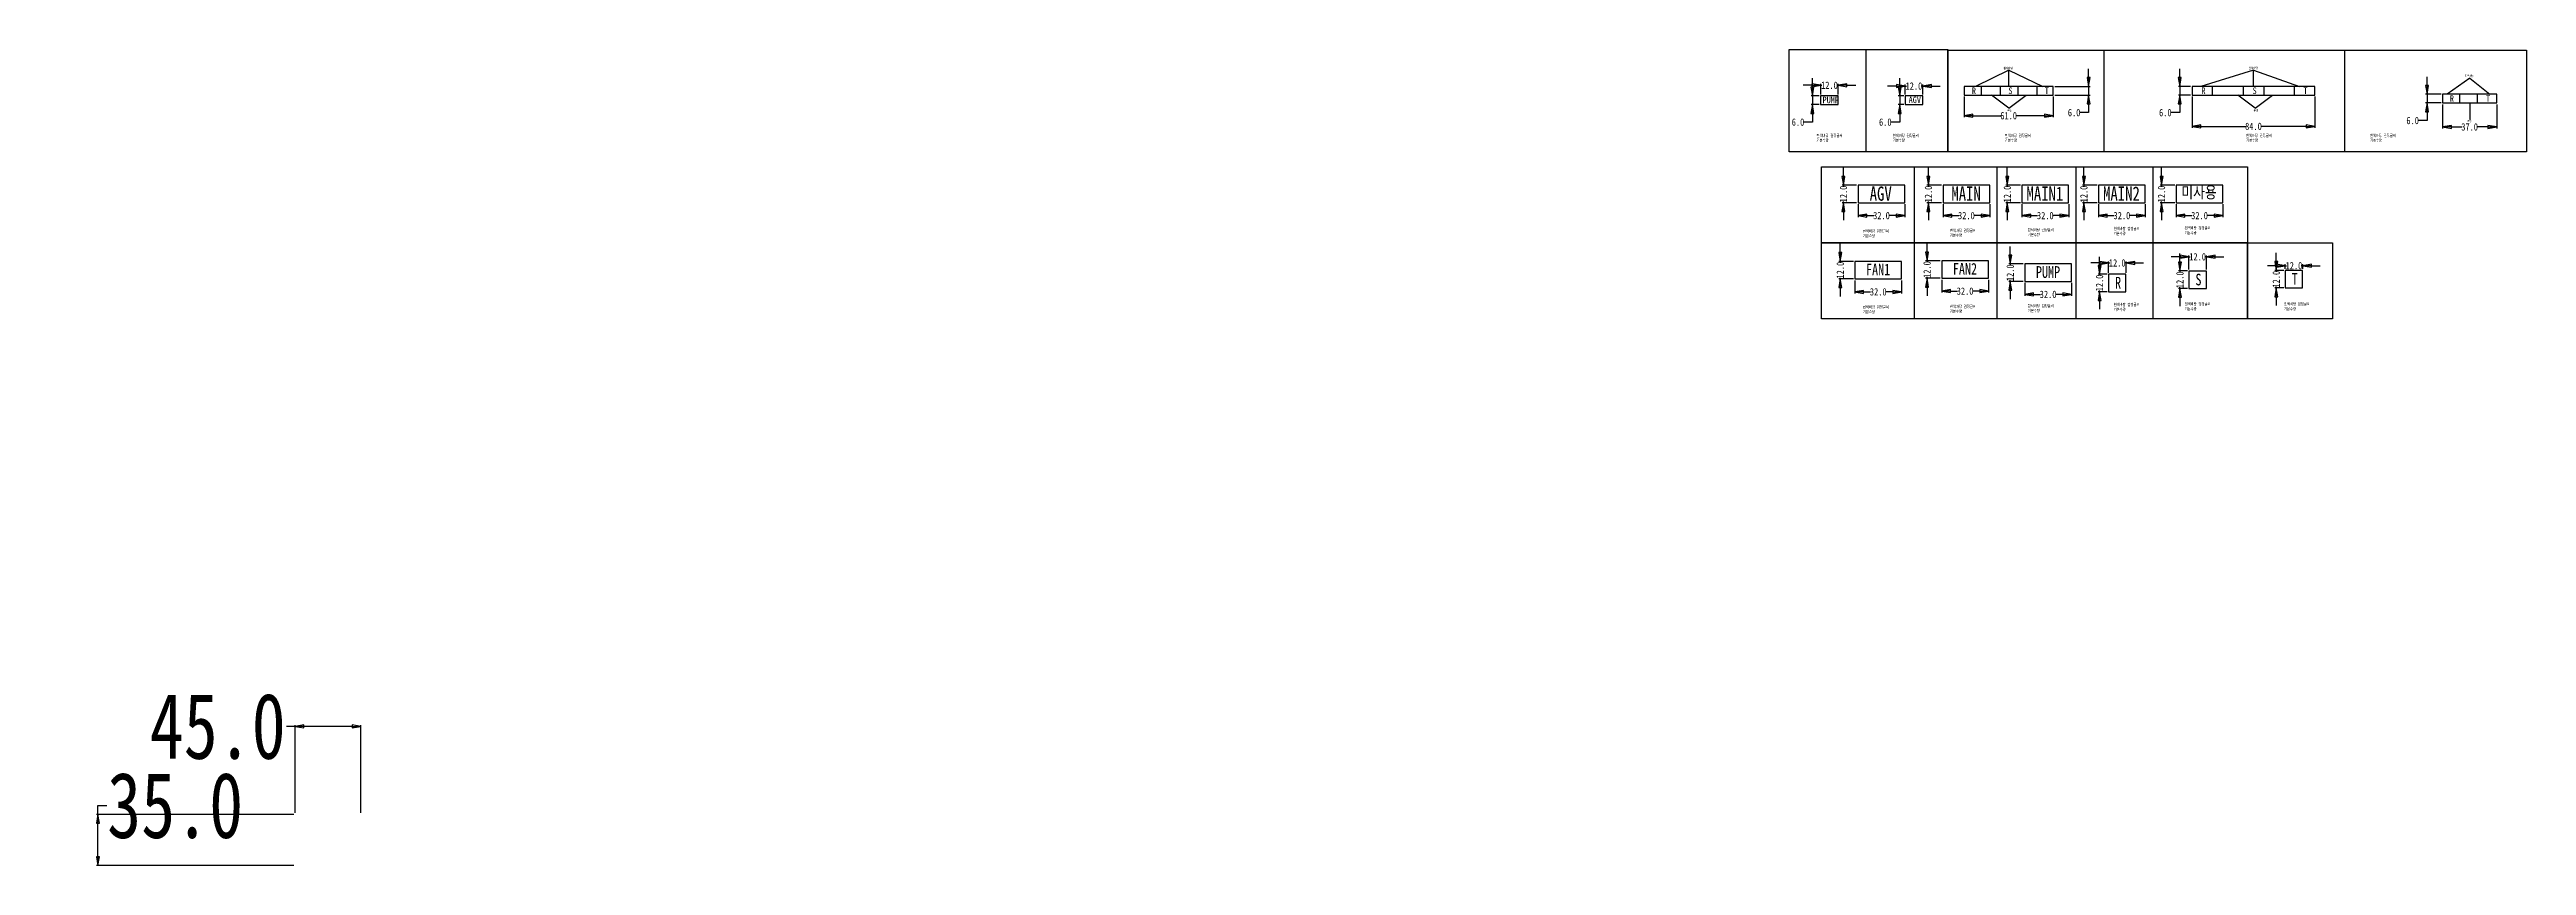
# Model space of a CAD drawing. Header units: inches. Extents: x 3288 to 5919, y -4414 to -3855.
# Drawn here: x 4225 to 5919, y -4414 to -3855 of the extents above; entities that cross this region are included whole.
import ezdxf

# ---------------------------------------------------------------- set-up
doc = ezdxf.new("R2010")
doc.units = ezdxf.units.IN
doc.header["$LTSCALE"] = 0.909449
doc.header["$MEASUREMENT"] = 0
doc.header["$PDMODE"] = 3
doc.header["$PDSIZE"] = 0.3125
doc.layers.get('0').update_dxf_attribs({"linetype": 'CONTINUOUS'})
doc.layers.get('Defpoints').update_dxf_attribs({"linetype": 'CONTINUOUS'})
doc.styles.get("Standard").update_dxf_attribs({"font": 'txt', "width": 0.8})
doc.styles.add('스타일1', font='', dxfattribs={"width": 0.8})
doc.styles.get('스타일1').set_extended_font_data('BatangChe')
doc.dimstyles.get("Standard").update_dxf_attribs({"dimtxt": 0.15625, "dimasz": 0.1875, "dimexe": 0.125, "dimexo": 0.0625, "dimgap": 0.09, "dimtad": 0, "dimtih": 1, "dimtoh": 1, "dimzin": 4, "dimdsep": 46, "dimtxsty": 'Standard', "dimblk": 'CLOSED', "dimblk1": 'CLOSED', "dimblk2": 'CLOSED', "dimcen": 0.09, "dimazin": 1, "dimtp": 0.01, "dimtm": 0.01, "dimtfac": 1, "dimtofl": 0, "dimtmove": 0, "dimatfit": 3, "dimldrblk": 'CLOSED', "dimfxl": 1, "dimtolj": 1, "dimtzin": 4, "dimarcsym": 0})

# ---------------------------------------------------------------- blocks, each defined once
blk = doc.blocks.new('_CLOSED')
at = {"color": 0, "linetype": 'ByBlock'}
for p, q in [((0, 0), (-1, 0.17)), ((-1, 0.17), (-1, -0.17)), ((-1, -0.17), (0, 0)), ((-1, 0), (0, 0))]:
    blk.add_line(p, q, dxfattribs=at)
blk = doc.blocks.new('*D129')
at = {"color": 1, "lineweight": -2}
for p, q in [((5430.4, -3880), (5424.4, -3880)), ((5436.4, -3886.2), (5436.4, -3879)), ((5436.4, -3880), (5437.3, -3880)), ((5448.4, -3880), (5447.5, -3880)), ((5448.4, -3886.2), (5448.4, -3879)), ((5454.4, -3880), (5460.4, -3880))]:
    blk.add_line(p, q, dxfattribs=at)
at = {"layer": 'Defpoints', "color": 0}
for p in [(5448.4, -3880), (5436.4, -3887.2), (5448.4, -3887.2)]:
    blk.add_point(p, dxfattribs=at)
at = {"color": 1, "lineweight": -2, "xscale": 6, "yscale": 6, "zscale": 6}
blk.add_blockref('_CLOSED', (5436.4, -3880), dxfattribs=at)
at = {"color": 1, "lineweight": -2, "xscale": 6, "yscale": 6, "zscale": 6, "rotation": 180}
blk.add_blockref('_CLOSED', (5448.4, -3880), dxfattribs=at)
at = {"color": 3, "insert": (5442.4, -3880), "char_height": 5, "attachment_point": 5, "style": '스타일1'}
blk.add_mtext('\\A1;12.0', dxfattribs=at)
blk = doc.blocks.new('*D130')
at = {"color": 1, "lineweight": -2}
for p, q in [((5430.8, -3881.2), (5430.8, -3875.2)), ((5435.4, -3887.2), (5429.8, -3887.2)), ((5435.4, -3893.2), (5429.8, -3893.2)), ((5430.8, -3887.2), (5430.8, -3893.2)), ((5430.8, -3905.2), (5424.8, -3905.2)), ((5430.8, -3899.2), (5430.8, -3905.2))]:
    blk.add_line(p, q, dxfattribs=at)
at = {"layer": 'Defpoints', "color": 0}
for p in [(5430.8, -3893.2), (5436.4, -3887.2), (5436.4, -3893.2)]:
    blk.add_point(p, dxfattribs=at)
at = {"color": 1, "lineweight": -2, "xscale": 6, "yscale": 6, "zscale": 6}
for p, rotation in [((5430.8, -3887.2), 270), ((5430.8, -3893.2), 90)]:
    blk.add_blockref('_CLOSED', p, dxfattribs=dict(at, rotation=rotation))
at = {"color": 3, "insert": (5420.9, -3905.2), "char_height": 5, "attachment_point": 5, "style": '스타일1'}
blk.add_mtext('\\A1;6.0', dxfattribs=at)
blk = doc.blocks.new('*D132')
at = {"color": 1, "lineweight": -2}
for p, q in [((5619.7, -3874.7), (5619.7, -3868.7)), ((5596.5, -3880.7), (5620.7, -3880.7)), ((5596.5, -3886.7), (5620.7, -3886.7)), ((5619.7, -3880.7), (5619.7, -3886.7)), ((5619.7, -3892.7), (5619.7, -3898.7)), ((5619.7, -3898.7), (5613.7, -3898.7))]:
    blk.add_line(p, q, dxfattribs=at)
at = {"layer": 'Defpoints', "color": 0}
for p in [(5595.5, -3880.7), (5595.5, -3886.7), (5619.7, -3886.7)]:
    blk.add_point(p, dxfattribs=at)
at = {"color": 1, "lineweight": -2, "xscale": 6, "yscale": 6, "zscale": 6}
for p, rotation in [((5619.7, -3880.7), 270), ((5619.7, -3886.7), 90)]:
    blk.add_blockref('_CLOSED', p, dxfattribs=dict(at, rotation=rotation))
at = {"color": 3, "insert": (5609.8, -3898.7), "char_height": 5, "attachment_point": 5, "style": '스타일1'}
blk.add_mtext('\\A1;6.0', dxfattribs=at)
blk = doc.blocks.new('*D141')
at = {"color": 1, "lineweight": -2}
for p, q in [((5690.5, -3887.7), (5690.5, -3909.1)), ((5774.5, -3887.7), (5774.5, -3909.1)), ((5696.5, -3908.1), (5727.3, -3908.1)), ((5768.5, -3908.1), (5737.8, -3908.1))]:
    blk.add_line(p, q, dxfattribs=at)
at = {"layer": 'Defpoints', "color": 0}
for p in [(5690.5, -3886.7), (5774.5, -3886.7), (5774.5, -3908.1)]:
    blk.add_point(p, dxfattribs=at)
at = {"color": 1, "lineweight": -2, "xscale": 6, "yscale": 6, "zscale": 6, "rotation": 180}
blk.add_blockref('_CLOSED', (5690.5, -3908.1), dxfattribs=at)
at = {"color": 1, "lineweight": -2, "xscale": 6, "yscale": 6, "zscale": 6}
blk.add_blockref('_CLOSED', (5774.5, -3908.1), dxfattribs=at)
at = {"color": 3, "insert": (5732.5, -3908.1), "char_height": 5, "attachment_point": 5, "style": '스타일1'}
blk.add_mtext('\\A1;84.0', dxfattribs=at)
blk = doc.blocks.new('*D142')
at = {"color": 1, "lineweight": -2}
for p, q in [((5682.1, -3874.7), (5682.1, -3868.7)), ((5689.5, -3880.7), (5681.1, -3880.7)), ((5689.5, -3886.7), (5681.1, -3886.7)), ((5682.1, -3880.7), (5682.1, -3886.7)), ((5682.1, -3892.7), (5682.1, -3898.7)), ((5682.1, -3898.7), (5676.1, -3898.7))]:
    blk.add_line(p, q, dxfattribs=at)
at = {"layer": 'Defpoints', "color": 0}
for p in [(5682.1, -3886.7), (5690.5, -3880.7), (5690.5, -3886.7)]:
    blk.add_point(p, dxfattribs=at)
at = {"color": 1, "lineweight": -2, "xscale": 6, "yscale": 6, "zscale": 6}
for p, rotation in [((5682.1, -3880.7), 270), ((5682.1, -3886.7), 90)]:
    blk.add_blockref('_CLOSED', p, dxfattribs=dict(at, rotation=rotation))
at = {"color": 3, "insert": (5672.2, -3898.7), "char_height": 5, "attachment_point": 5, "style": '스타일1'}
blk.add_mtext('\\A1;6.0', dxfattribs=at)
blk = doc.blocks.new('*D143')
at = {"color": 1, "lineweight": -2}
for p, q in [((5861.9, -3893.1), (5861.9, -3909.5)), ((5898.9, -3893.1), (5898.9, -3909.5)), ((5867.9, -3908.5), (5875.1, -3908.5)), ((5892.9, -3908.5), (5885.7, -3908.5))]:
    blk.add_line(p, q, dxfattribs=at)
at = {"layer": 'Defpoints', "color": 0}
for p in [(5861.9, -3892.1), (5898.9, -3892.1), (5898.9, -3908.5)]:
    blk.add_point(p, dxfattribs=at)
at = {"color": 1, "lineweight": -2, "xscale": 6, "yscale": 6, "zscale": 6, "rotation": 180}
blk.add_blockref('_CLOSED', (5861.9, -3908.5), dxfattribs=at)
at = {"color": 1, "lineweight": -2, "xscale": 6, "yscale": 6, "zscale": 6}
blk.add_blockref('_CLOSED', (5898.9, -3908.5), dxfattribs=at)
at = {"color": 3, "insert": (5880.4, -3908.5), "char_height": 5, "attachment_point": 5, "style": '스타일1'}
blk.add_mtext('\\A1;37.0', dxfattribs=at)
blk = doc.blocks.new('*D144')
at = {"color": 1, "lineweight": -2}
for p, q in [((5851.3, -3880.1), (5851.3, -3874.1)), ((5860.9, -3886.1), (5850.3, -3886.1)), ((5860.9, -3892.1), (5850.3, -3892.1)), ((5851.3, -3886.1), (5851.3, -3892.1)), ((5851.3, -3904.1), (5845.3, -3904.1)), ((5851.3, -3898.1), (5851.3, -3904.1))]:
    blk.add_line(p, q, dxfattribs=at)
at = {"layer": 'Defpoints', "color": 0}
for p in [(5851.3, -3892.1), (5861.9, -3886.1), (5861.9, -3892.1)]:
    blk.add_point(p, dxfattribs=at)
at = {"color": 1, "lineweight": -2, "xscale": 6, "yscale": 6, "zscale": 6}
for p, rotation in [((5851.3, -3886.1), 270), ((5851.3, -3892.1), 90)]:
    blk.add_blockref('_CLOSED', p, dxfattribs=dict(at, rotation=rotation))
at = {"color": 3, "insert": (5841.4, -3904.1), "char_height": 5, "attachment_point": 5, "style": '스타일1'}
blk.add_mtext('\\A1;6.0', dxfattribs=at)
blk = doc.blocks.new('*D145')
at = {"color": 1, "lineweight": -2}
for p, q in [((5534.5, -3887.7), (5534.5, -3901.8)), ((5595.5, -3887.7), (5595.5, -3901.8)), ((5540.5, -3900.8), (5559.8, -3900.8)), ((5589.5, -3900.8), (5570.3, -3900.8))]:
    blk.add_line(p, q, dxfattribs=at)
at = {"layer": 'Defpoints', "color": 0}
for p in [(5534.5, -3886.7), (5595.5, -3886.7), (5595.5, -3900.8)]:
    blk.add_point(p, dxfattribs=at)
at = {"color": 1, "lineweight": -2, "xscale": 6, "yscale": 6, "zscale": 6, "rotation": 180}
blk.add_blockref('_CLOSED', (5534.5, -3900.8), dxfattribs=at)
at = {"color": 1, "lineweight": -2, "xscale": 6, "yscale": 6, "zscale": 6}
blk.add_blockref('_CLOSED', (5595.5, -3900.8), dxfattribs=at)
at = {"color": 3, "insert": (5565, -3900.8), "char_height": 5, "attachment_point": 5, "style": '스타일1'}
blk.add_mtext('\\A1;61.0', dxfattribs=at)
blk = doc.blocks.new('*D146')
at = {"color": 1, "lineweight": -2}
for p, q in [((5488.2, -3880.5), (5482.2, -3880.5)), ((5494.2, -3886.2), (5494.2, -3879.5)), ((5494.2, -3880.5), (5495.1, -3880.5)), ((5506.2, -3880.5), (5505.3, -3880.5)), ((5506.2, -3886.2), (5506.2, -3879.5)), ((5512.2, -3880.5), (5518.2, -3880.5))]:
    blk.add_line(p, q, dxfattribs=at)
at = {"layer": 'Defpoints', "color": 0}
for p in [(5494.2, -3880.5), (5494.2, -3887.2), (5506.2, -3887.2)]:
    blk.add_point(p, dxfattribs=at)
at = {"color": 1, "lineweight": -2, "xscale": 6, "yscale": 6, "zscale": 6}
blk.add_blockref('_CLOSED', (5494.2, -3880.5), dxfattribs=at)
at = {"color": 1, "lineweight": -2, "xscale": 6, "yscale": 6, "zscale": 6, "rotation": 180}
blk.add_blockref('_CLOSED', (5506.2, -3880.5), dxfattribs=at)
at = {"color": 3, "insert": (5500.2, -3880.5), "char_height": 5, "attachment_point": 5, "style": '스타일1'}
blk.add_mtext('\\A1;12.0', dxfattribs=at)
blk = doc.blocks.new('*D147')
at = {"color": 1, "lineweight": -2}
for p, q in [((5490.5, -3881.2), (5490.5, -3875.2)), ((5493.2, -3887.2), (5489.5, -3887.2)), ((5493.2, -3893.2), (5489.5, -3893.2)), ((5490.5, -3887.2), (5490.5, -3893.2)), ((5490.5, -3905.2), (5484.5, -3905.2)), ((5490.5, -3899.2), (5490.5, -3905.2))]:
    blk.add_line(p, q, dxfattribs=at)
at = {"layer": 'Defpoints', "color": 0}
for p in [(5490.5, -3893.2), (5494.2, -3887.2), (5494.2, -3893.2)]:
    blk.add_point(p, dxfattribs=at)
at = {"color": 1, "lineweight": -2, "xscale": 6, "yscale": 6, "zscale": 6}
for p, rotation in [((5490.5, -3887.2), 270), ((5490.5, -3893.2), 90)]:
    blk.add_blockref('_CLOSED', p, dxfattribs=dict(at, rotation=rotation))
at = {"color": 3, "insert": (5480.6, -3905.2), "char_height": 5, "attachment_point": 5, "style": '스타일1'}
blk.add_mtext('\\A1;6.0', dxfattribs=at)
blk = doc.blocks.new('*D148')
at = {"color": 1, "lineweight": -2}
for p, q in [((5462, -3961.4), (5462, -3970.2)), ((5494, -3961.4), (5494, -3970.2)), ((5468, -3969.2), (5472.7, -3969.2)), ((5488, -3969.2), (5483.2, -3969.2))]:
    blk.add_line(p, q, dxfattribs=at)
at = {"layer": 'Defpoints', "color": 0}
for p in [(5462, -3960.4), (5494, -3960.4), (5462, -3969.2)]:
    blk.add_point(p, dxfattribs=at)
at = {"color": 1, "lineweight": -2, "xscale": 6, "yscale": 6, "zscale": 6, "rotation": 180}
blk.add_blockref('_CLOSED', (5462, -3969.2), dxfattribs=at)
at = {"color": 1, "lineweight": -2, "xscale": 6, "yscale": 6, "zscale": 6}
blk.add_blockref('_CLOSED', (5494, -3969.2), dxfattribs=at)
at = {"color": 3, "insert": (5478, -3969.2), "char_height": 5, "attachment_point": 5, "style": '스타일1'}
blk.add_mtext('\\A1;32.0', dxfattribs=at)
blk = doc.blocks.new('*D149')
at = {"color": 1, "lineweight": -2}
for p, q in [((5461, -3948.4), (5451, -3948.4)), ((5452, -3942.4), (5452, -3936.4)), ((5452, -3948.4), (5452, -3949.3)), ((5461, -3960.4), (5451, -3960.4)), ((5452, -3960.4), (5452, -3959.5)), ((5452, -3966.4), (5452, -3972.4))]:
    blk.add_line(p, q, dxfattribs=at)
at = {"layer": 'Defpoints', "color": 0}
for p in [(5462, -3948.4), (5452, -3960.4), (5462, -3960.4)]:
    blk.add_point(p, dxfattribs=at)
at = {"color": 1, "lineweight": -2, "xscale": 6, "yscale": 6, "zscale": 6}
for p, rotation in [((5452, -3948.4), 270), ((5452, -3960.4), 90)]:
    blk.add_blockref('_CLOSED', p, dxfattribs=dict(at, rotation=rotation))
at = {"color": 3, "insert": (5452, -3954.4), "char_height": 5, "attachment_point": 5, "rotation": 90, "style": '스타일1'}
blk.add_mtext('\\A1;12.0', dxfattribs=at)
blk = doc.blocks.new('*D150')
at = {"color": 1, "lineweight": -2}
for p, q in [((5520.1, -3961.4), (5520.1, -3970.2)), ((5552.1, -3961.4), (5552.1, -3970.2)), ((5526.1, -3969.2), (5530.9, -3969.2)), ((5546.1, -3969.2), (5541.4, -3969.2))]:
    blk.add_line(p, q, dxfattribs=at)
at = {"layer": 'Defpoints', "color": 0}
for p in [(5520.1, -3960.4), (5552.1, -3960.4), (5520.1, -3969.2)]:
    blk.add_point(p, dxfattribs=at)
at = {"color": 1, "lineweight": -2, "xscale": 6, "yscale": 6, "zscale": 6, "rotation": 180}
blk.add_blockref('_CLOSED', (5520.1, -3969.2), dxfattribs=at)
at = {"color": 1, "lineweight": -2, "xscale": 6, "yscale": 6, "zscale": 6}
blk.add_blockref('_CLOSED', (5552.1, -3969.2), dxfattribs=at)
at = {"color": 3, "insert": (5536.1, -3969.2), "char_height": 5, "attachment_point": 5, "style": '스타일1'}
blk.add_mtext('\\A1;32.0', dxfattribs=at)
blk = doc.blocks.new('*D151')
at = {"color": 1, "lineweight": -2}
for p, q in [((5519.1, -3948.4), (5509.1, -3948.4)), ((5510.1, -3942.4), (5510.1, -3936.4)), ((5510.1, -3948.4), (5510.1, -3949.3)), ((5519.1, -3960.4), (5509.1, -3960.4)), ((5510.1, -3960.4), (5510.1, -3959.5)), ((5510.1, -3966.4), (5510.1, -3972.4))]:
    blk.add_line(p, q, dxfattribs=at)
at = {"layer": 'Defpoints', "color": 0}
for p in [(5520.1, -3948.4), (5510.1, -3960.4), (5520.1, -3960.4)]:
    blk.add_point(p, dxfattribs=at)
at = {"color": 1, "lineweight": -2, "xscale": 6, "yscale": 6, "zscale": 6}
for p, rotation in [((5510.1, -3948.4), 270), ((5510.1, -3960.4), 90)]:
    blk.add_blockref('_CLOSED', p, dxfattribs=dict(at, rotation=rotation))
at = {"color": 3, "insert": (5510.1, -3954.4), "char_height": 5, "attachment_point": 5, "rotation": 90, "style": '스타일1'}
blk.add_mtext('\\A1;12.0', dxfattribs=at)
blk = doc.blocks.new('*D152')
at = {"color": 1, "lineweight": -2}
for p, q in [((5574.1, -3961.4), (5574.1, -3970.2)), ((5606.1, -3961.4), (5606.1, -3970.2)), ((5580.1, -3969.2), (5584.8, -3969.2)), ((5600.1, -3969.2), (5595.3, -3969.2)), ((4392.7, -4318.9), (4386.7, -4318.9)), ((4392.7, -4378.1), (4392.7, -4317.9)), ((4431.7, -4318.9), (4398.7, -4318.9)), ((4437.7, -4378.1), (4437.7, -4317.9))]:
    blk.add_line(p, q, dxfattribs=at)
at = {"layer": 'Defpoints', "color": 0}
for p in [(5574.1, -3960.4), (5606.1, -3960.4), (5574.1, -3969.2), (4392.7, -4318.9), (4392.7, -4379.1), (4437.7, -4379.1)]:
    blk.add_point(p, dxfattribs=at)
at = {"color": 1, "lineweight": -2, "xscale": 6, "yscale": 6, "zscale": 6, "rotation": 180}
for p in [(5574.1, -3969.2), (4392.7, -4318.9)]:
    blk.add_blockref('_CLOSED', p, dxfattribs=at)
at = {"color": 1, "lineweight": -2, "xscale": 6, "yscale": 6, "zscale": 6}
for p in [(5606.1, -3969.2), (4437.7, -4318.9)]:
    blk.add_blockref('_CLOSED', p, dxfattribs=at)
at = {"color": 3, "attachment_point": 5, "style": '스타일1'}
for s, insert, char_height in [('\\A1;32.0', (5590.1, -3969.2), 5), ('\\A1;45.0', (4339.7, -4318.9), 45)]:
    blk.add_mtext(s, dxfattribs=dict(at, insert=insert, char_height=char_height))
blk = doc.blocks.new('*D153')
at = {"color": 1, "lineweight": -2}
for p, q in [((5573.1, -3948.4), (5563.1, -3948.4)), ((5564.1, -3942.4), (5564.1, -3936.4)), ((5564.1, -3948.4), (5564.1, -3949.3)), ((5573.1, -3960.4), (5563.1, -3960.4)), ((5564.1, -3960.4), (5564.1, -3959.5)), ((5564.1, -3966.4), (5564.1, -3972.4)), ((4391.7, -4379.1), (4256.8, -4379.1)), ((4257.8, -4379.1), (4257.8, -4373.1)), ((4257.8, -4373.1), (4263.8, -4373.1)), ((4257.8, -4408.1), (4257.8, -4385.1)), ((4391.7, -4414.1), (4256.8, -4414.1))]:
    blk.add_line(p, q, dxfattribs=at)
at = {"layer": 'Defpoints', "color": 0}
for p in [(5574.1, -3948.4), (5564.1, -3960.4), (5574.1, -3960.4), (4257.8, -4379.1), (4392.7, -4379.1), (4392.7, -4414.1)]:
    blk.add_point(p, dxfattribs=at)
at = {"color": 1, "lineweight": -2, "xscale": 6, "yscale": 6, "zscale": 6}
for p, rotation in [((5564.1, -3948.4), 270), ((5564.1, -3960.4), 90), ((4257.8, -4379.1), 90), ((4257.8, -4414.1), 270)]:
    blk.add_blockref('_CLOSED', p, dxfattribs=dict(at, rotation=rotation))
at = {"color": 3, "insert": (5564.1, -3954.4), "char_height": 5, "attachment_point": 5, "rotation": 90, "style": '스타일1'}
blk.add_mtext('\\A1;12.0', dxfattribs=at)
at = {"color": 3, "insert": (4310.6, -4373.1), "char_height": 45, "attachment_point": 5, "style": '스타일1'}
blk.add_mtext('\\A1;35.0', dxfattribs=at)
blk = doc.blocks.new('*D154')
at = {"color": 1, "lineweight": -2}
for p, q in [((5626.5, -3961.4), (5626.5, -3970.2)), ((5658.5, -3961.4), (5658.5, -3970.2)), ((5632.5, -3969.2), (5637.2, -3969.2)), ((5652.5, -3969.2), (5647.7, -3969.2)), ((3384.3, -4080.7), (3384.3, -3999.5)), ((3390.3, -4000.5), (3685.6, -4000.5)), ((4098.3, -4000.5), (3803.1, -4000.5)), ((4104.3, -4080.7), (4104.3, -3999.5))]:
    blk.add_line(p, q, dxfattribs=at)
at = {"layer": 'Defpoints', "color": 0}
for p in [(5626.5, -3960.4), (5658.5, -3960.4), (5626.5, -3969.2), (3384.3, -4000.5), (3384.3, -4081.7), (4104.3, -4081.7)]:
    blk.add_point(p, dxfattribs=at)
at = {"color": 1, "lineweight": -2, "xscale": 6, "yscale": 6, "zscale": 6, "rotation": 180}
for p in [(5626.5, -3969.2), (3384.3, -4000.5)]:
    blk.add_blockref('_CLOSED', p, dxfattribs=at)
at = {"color": 1, "lineweight": -2, "xscale": 6, "yscale": 6, "zscale": 6}
for p in [(5658.5, -3969.2), (4104.3, -4000.5)]:
    blk.add_blockref('_CLOSED', p, dxfattribs=at)
at = {"color": 3, "attachment_point": 5, "style": '스타일1'}
for s, insert, char_height in [('\\A1;720.0', (3744.3, -4000.5), 45), ('\\A1;32.0', (5642.5, -3969.2), 5)]:
    blk.add_mtext(s, dxfattribs=dict(at, insert=insert, char_height=char_height))
blk = doc.blocks.new('*D155')
at = {"color": 1, "lineweight": -2}
for p, q in [((5625.5, -3948.4), (5615.5, -3948.4)), ((5616.5, -3942.4), (5616.5, -3936.4)), ((5616.5, -3948.4), (5616.5, -3949.3)), ((5625.5, -3960.4), (5615.5, -3960.4)), ((5616.5, -3960.4), (5616.5, -3959.5)), ((5616.5, -3966.4), (5616.5, -3972.4)), ((3383.3, -4081.7), (3316.7, -4081.7)), ((3317.7, -4087.7), (3317.7, -4152.8)), ((3317.7, -4335.7), (3317.7, -4270.5)), ((3383.3, -4341.7), (3316.7, -4341.7))]:
    blk.add_line(p, q, dxfattribs=at)
at = {"layer": 'Defpoints', "color": 0}
for p in [(5626.5, -3948.4), (5616.5, -3960.4), (5626.5, -3960.4), (3317.7, -4081.7), (3384.3, -4081.7), (3384.3, -4341.7)]:
    blk.add_point(p, dxfattribs=at)
at = {"color": 1, "lineweight": -2, "xscale": 6, "yscale": 6, "zscale": 6}
for p, rotation in [((5616.5, -3948.4), 270), ((5616.5, -3960.4), 90), ((3317.7, -4081.7), 90), ((3317.7, -4341.7), 270)]:
    blk.add_blockref('_CLOSED', p, dxfattribs=dict(at, rotation=rotation))
at = {"color": 3, "attachment_point": 5, "rotation": 90, "style": '스타일1'}
for s, insert, char_height in [('\\A1;12.0', (5616.5, -3954.4), 5), ('\\A1;260.0', (3317.7, -4211.7), 45)]:
    blk.add_mtext(s, dxfattribs=dict(at, insert=insert, char_height=char_height))
blk = doc.blocks.new('*D156')
at = {"color": 1, "lineweight": -2}
for p, q in [((5679.6, -3961.4), (5679.6, -3970.2)), ((5711.6, -3961.4), (5711.6, -3970.2)), ((5685.6, -3969.2), (5690.3, -3969.2)), ((5705.6, -3969.2), (5700.9, -3969.2))]:
    blk.add_line(p, q, dxfattribs=at)
at = {"layer": 'Defpoints', "color": 0}
for p in [(5679.6, -3960.4), (5711.6, -3960.4), (5679.6, -3969.2)]:
    blk.add_point(p, dxfattribs=at)
at = {"color": 1, "lineweight": -2, "xscale": 6, "yscale": 6, "zscale": 6, "rotation": 180}
blk.add_blockref('_CLOSED', (5679.6, -3969.2), dxfattribs=at)
at = {"color": 1, "lineweight": -2, "xscale": 6, "yscale": 6, "zscale": 6}
blk.add_blockref('_CLOSED', (5711.6, -3969.2), dxfattribs=at)
at = {"color": 3, "insert": (5695.6, -3969.2), "char_height": 5, "attachment_point": 5, "style": '스타일1'}
blk.add_mtext('\\A1;32.0', dxfattribs=at)
blk = doc.blocks.new('*D157')
at = {"color": 1, "lineweight": -2}
for p, q in [((5678.6, -3948.4), (5668.6, -3948.4)), ((5669.6, -3942.4), (5669.6, -3936.4)), ((5669.6, -3948.4), (5669.6, -3949.3)), ((5678.6, -3960.4), (5668.6, -3960.4)), ((5669.6, -3960.4), (5669.6, -3959.5)), ((5669.6, -3966.4), (5669.6, -3972.4))]:
    blk.add_line(p, q, dxfattribs=at)
at = {"layer": 'Defpoints', "color": 0}
for p in [(5679.6, -3948.4), (5669.6, -3960.4), (5679.6, -3960.4)]:
    blk.add_point(p, dxfattribs=at)
at = {"color": 1, "lineweight": -2, "xscale": 6, "yscale": 6, "zscale": 6}
for p, rotation in [((5669.6, -3948.4), 270), ((5669.6, -3960.4), 90)]:
    blk.add_blockref('_CLOSED', p, dxfattribs=dict(at, rotation=rotation))
at = {"color": 3, "insert": (5669.6, -3954.4), "char_height": 5, "attachment_point": 5, "rotation": 90, "style": '스타일1'}
blk.add_mtext('\\A1;12.0', dxfattribs=at)
blk = doc.blocks.new('*D167')
at = {"color": 1, "lineweight": -2}
for p, q in [((5682.2, -4001.1), (5682.2, -3995.1)), ((5687.3, -4007.1), (5681.2, -4007.1)), ((5682.2, -4007.1), (5682.2, -4008)), ((5687.3, -4019.1), (5681.2, -4019.1)), ((5682.2, -4019.1), (5682.2, -4018.2)), ((5682.2, -4025.1), (5682.2, -4031.1))]:
    blk.add_line(p, q, dxfattribs=at)
at = {"layer": 'Defpoints', "color": 0}
for p in [(5688.3, -4007.1), (5682.2, -4019.1), (5688.3, -4019.1)]:
    blk.add_point(p, dxfattribs=at)
at = {"color": 1, "lineweight": -2, "xscale": 6, "yscale": 6, "zscale": 6}
for p, rotation in [((5682.2, -4007.1), 270), ((5682.2, -4019.1), 90)]:
    blk.add_blockref('_CLOSED', p, dxfattribs=dict(at, rotation=rotation))
at = {"color": 3, "insert": (5682.2, -4013.1), "char_height": 5, "attachment_point": 5, "rotation": 90, "style": '스타일1'}
blk.add_mtext('\\A1;12.0', dxfattribs=at)
blk = doc.blocks.new('*D168')
at = {"color": 1, "lineweight": -2}
for p, q in [((5748.2, -4003.5), (5742.2, -4003.5)), ((5754.2, -4005.7), (5754.2, -4002.5)), ((5754.2, -4003.5), (5755, -4003.5)), ((5766.2, -4003.5), (5765.3, -4003.5)), ((5766.2, -4005.7), (5766.2, -4002.5)), ((5772.2, -4003.5), (5778.2, -4003.5))]:
    blk.add_line(p, q, dxfattribs=at)
at = {"layer": 'Defpoints', "color": 0}
for p in [(5754.2, -4006.7), (5766.2, -4003.5), (5766.2, -4006.7)]:
    blk.add_point(p, dxfattribs=at)
at = {"color": 1, "lineweight": -2, "xscale": 6, "yscale": 6, "zscale": 6}
blk.add_blockref('_CLOSED', (5754.2, -4003.5), dxfattribs=at)
at = {"color": 1, "lineweight": -2, "xscale": 6, "yscale": 6, "zscale": 6, "rotation": 180}
blk.add_blockref('_CLOSED', (5766.2, -4003.5), dxfattribs=at)
at = {"color": 3, "insert": (5760.2, -4003.5), "char_height": 5, "attachment_point": 5, "style": '스타일1'}
blk.add_mtext('\\A1;12.0', dxfattribs=at)
blk = doc.blocks.new('*D169')
at = {"color": 1, "lineweight": -2}
for p, q in [((5748.1, -4000.7), (5748.1, -3994.7)), ((5753.2, -4006.7), (5747.1, -4006.7)), ((5748.1, -4006.7), (5748.1, -4007.6)), ((5753.2, -4018.7), (5747.1, -4018.7)), ((5748.1, -4018.7), (5748.1, -4017.8)), ((5748.1, -4024.7), (5748.1, -4030.7))]:
    blk.add_line(p, q, dxfattribs=at)
at = {"layer": 'Defpoints', "color": 0}
for p in [(5754.2, -4006.7), (5748.1, -4018.7), (5754.2, -4018.7)]:
    blk.add_point(p, dxfattribs=at)
at = {"color": 1, "lineweight": -2, "xscale": 6, "yscale": 6, "zscale": 6}
for p, rotation in [((5748.1, -4006.7), 270), ((5748.1, -4018.7), 90)]:
    blk.add_blockref('_CLOSED', p, dxfattribs=dict(at, rotation=rotation))
at = {"color": 3, "insert": (5748.1, -4012.7), "char_height": 5, "attachment_point": 5, "rotation": 90, "style": '스타일1'}
blk.add_mtext('\\A1;12.0', dxfattribs=at)
blk = doc.blocks.new('*D171')
at = {"color": 1, "lineweight": -2}
for p, q in [((5682.3, -3997.4), (5676.3, -3997.4)), ((5688.3, -4006.1), (5688.3, -3996.4)), ((5688.3, -3997.4), (5689.2, -3997.4)), ((5700.3, -3997.4), (5699.4, -3997.4)), ((5700.3, -4006.1), (5700.3, -3996.4)), ((5706.3, -3997.4), (5712.3, -3997.4))]:
    blk.add_line(p, q, dxfattribs=at)
at = {"layer": 'Defpoints', "color": 0}
for p in [(5688.3, -3997.4), (5688.3, -4007.1), (5700.3, -4007.1)]:
    blk.add_point(p, dxfattribs=at)
at = {"color": 1, "lineweight": -2, "xscale": 6, "yscale": 6, "zscale": 6}
blk.add_blockref('_CLOSED', (5688.3, -3997.4), dxfattribs=at)
at = {"color": 1, "lineweight": -2, "xscale": 6, "yscale": 6, "zscale": 6, "rotation": 180}
blk.add_blockref('_CLOSED', (5700.3, -3997.4), dxfattribs=at)
at = {"color": 3, "insert": (5694.3, -3997.4), "char_height": 5, "attachment_point": 5, "style": '스타일1'}
blk.add_mtext('\\A1;12.0', dxfattribs=at)
blk = doc.blocks.new('*D182')
at = {"color": 1, "lineweight": -2}
for p, q in [((5459.8, -4013.5), (5459.8, -4022.4)), ((5491.8, -4013.5), (5491.8, -4022.4)), ((5465.8, -4021.4), (5470.5, -4021.4)), ((5485.8, -4021.4), (5481.1, -4021.4))]:
    blk.add_line(p, q, dxfattribs=at)
at = {"layer": 'Defpoints', "color": 0}
for p in [(5459.8, -4012.5), (5491.8, -4012.5), (5459.8, -4021.4)]:
    blk.add_point(p, dxfattribs=at)
at = {"color": 1, "lineweight": -2, "xscale": 6, "yscale": 6, "zscale": 6, "rotation": 180}
blk.add_blockref('_CLOSED', (5459.8, -4021.4), dxfattribs=at)
at = {"color": 1, "lineweight": -2, "xscale": 6, "yscale": 6, "zscale": 6}
blk.add_blockref('_CLOSED', (5491.8, -4021.4), dxfattribs=at)
at = {"color": 3, "insert": (5475.8, -4021.4), "char_height": 5, "attachment_point": 5, "style": '스타일1'}
blk.add_mtext('\\A1;32.0', dxfattribs=at)
blk = doc.blocks.new('*D183')
at = {"color": 1, "lineweight": -2}
for p, q in [((5449.8, -3994.5), (5449.8, -3988.5)), ((5458.8, -4000.5), (5448.8, -4000.5)), ((5458.8, -4012.5), (5448.8, -4012.5)), ((5449.8, -4000.5), (5449.8, -4001.4)), ((5449.8, -4012.5), (5449.8, -4011.7)), ((5449.8, -4018.5), (5449.8, -4024.5))]:
    blk.add_line(p, q, dxfattribs=at)
at = {"layer": 'Defpoints', "color": 0}
for p in [(5449.8, -4012.5), (5459.8, -4000.5), (5459.8, -4012.5)]:
    blk.add_point(p, dxfattribs=at)
at = {"color": 1, "lineweight": -2, "xscale": 6, "yscale": 6, "zscale": 6}
for p, rotation in [((5449.8, -4000.5), 270), ((5449.8, -4012.5), 90)]:
    blk.add_blockref('_CLOSED', p, dxfattribs=dict(at, rotation=rotation))
at = {"color": 3, "insert": (5449.8, -4006.5), "char_height": 5, "attachment_point": 5, "rotation": 90, "style": '스타일1'}
blk.add_mtext('\\A1;12.0', dxfattribs=at)
blk = doc.blocks.new('*D184')
at = {"color": 1, "lineweight": -2}
for p, q in [((5519.2, -4013.1), (5519.2, -4021.9)), ((5551.2, -4013.1), (5551.2, -4021.9)), ((5525.2, -4020.9), (5529.9, -4020.9)), ((5545.2, -4020.9), (5540.5, -4020.9))]:
    blk.add_line(p, q, dxfattribs=at)
at = {"layer": 'Defpoints', "color": 0}
for p in [(5519.2, -4012.1), (5551.2, -4012.1), (5519.2, -4020.9)]:
    blk.add_point(p, dxfattribs=at)
at = {"color": 1, "lineweight": -2, "xscale": 6, "yscale": 6, "zscale": 6, "rotation": 180}
blk.add_blockref('_CLOSED', (5519.2, -4020.9), dxfattribs=at)
at = {"color": 1, "lineweight": -2, "xscale": 6, "yscale": 6, "zscale": 6}
blk.add_blockref('_CLOSED', (5551.2, -4020.9), dxfattribs=at)
at = {"color": 3, "insert": (5535.2, -4020.9), "char_height": 5, "attachment_point": 5, "style": '스타일1'}
blk.add_mtext('\\A1;32.0', dxfattribs=at)
blk = doc.blocks.new('*D185')
at = {"color": 1, "lineweight": -2}
for p, q in [((5509.2, -3994.1), (5509.2, -3988.1)), ((5518.2, -4000.1), (5508.2, -4000.1)), ((5518.2, -4012.1), (5508.2, -4012.1)), ((5509.2, -4000.1), (5509.2, -4001)), ((5509.2, -4012.1), (5509.2, -4011.2)), ((5509.2, -4018.1), (5509.2, -4024.1))]:
    blk.add_line(p, q, dxfattribs=at)
at = {"layer": 'Defpoints', "color": 0}
for p in [(5509.2, -4012.1), (5519.2, -4000.1), (5519.2, -4012.1)]:
    blk.add_point(p, dxfattribs=at)
at = {"color": 1, "lineweight": -2, "xscale": 6, "yscale": 6, "zscale": 6}
for p, rotation in [((5509.2, -4000.1), 270), ((5509.2, -4012.1), 90)]:
    blk.add_blockref('_CLOSED', p, dxfattribs=dict(at, rotation=rotation))
at = {"color": 3, "insert": (5509.2, -4006.1), "char_height": 5, "attachment_point": 5, "rotation": 90, "style": '스타일1'}
blk.add_mtext('\\A1;12.0', dxfattribs=at)
blk = doc.blocks.new('*D186')
at = {"color": 1, "lineweight": -2}
for p, q in [((5576, -4015.3), (5576, -4024.1)), ((5608, -4015.3), (5608, -4024.1)), ((5582, -4023.1), (5586.8, -4023.1)), ((5602, -4023.1), (5597.3, -4023.1))]:
    blk.add_line(p, q, dxfattribs=at)
at = {"layer": 'Defpoints', "color": 0}
for p in [(5576, -4014.3), (5608, -4014.3), (5576, -4023.1)]:
    blk.add_point(p, dxfattribs=at)
at = {"color": 1, "lineweight": -2, "xscale": 6, "yscale": 6, "zscale": 6, "rotation": 180}
blk.add_blockref('_CLOSED', (5576, -4023.1), dxfattribs=at)
at = {"color": 1, "lineweight": -2, "xscale": 6, "yscale": 6, "zscale": 6}
blk.add_blockref('_CLOSED', (5608, -4023.1), dxfattribs=at)
at = {"color": 3, "insert": (5592, -4023.1), "char_height": 5, "attachment_point": 5, "style": '스타일1'}
blk.add_mtext('\\A1;32.0', dxfattribs=at)
blk = doc.blocks.new('*D187')
at = {"color": 1, "lineweight": -2}
for p, q in [((5566.1, -3996.3), (5566.1, -3990.3)), ((5575, -4002.3), (5565.1, -4002.3)), ((5575, -4014.3), (5565.1, -4014.3)), ((5566.1, -4002.3), (5566.1, -4003.2)), ((5566.1, -4014.3), (5566.1, -4013.4)), ((5566.1, -4020.3), (5566.1, -4026.3))]:
    blk.add_line(p, q, dxfattribs=at)
at = {"layer": 'Defpoints', "color": 0}
for p in [(5566.1, -4014.3), (5576, -4002.3), (5576, -4014.3)]:
    blk.add_point(p, dxfattribs=at)
at = {"color": 1, "lineweight": -2, "xscale": 6, "yscale": 6, "zscale": 6}
for p, rotation in [((5566.1, -4002.3), 270), ((5566.1, -4014.3), 90)]:
    blk.add_blockref('_CLOSED', p, dxfattribs=dict(at, rotation=rotation))
at = {"color": 3, "insert": (5566.1, -4008.3), "char_height": 5, "attachment_point": 5, "rotation": 90, "style": '스타일1'}
blk.add_mtext('\\A1;12.0', dxfattribs=at)
blk = doc.blocks.new('*D188')
at = {"color": 1, "lineweight": -2}
for p, q in [((5627.2, -4003.3), (5627.2, -3997.3)), ((5632.3, -4009.3), (5626.2, -4009.3)), ((5627.2, -4009.3), (5627.2, -4010.2)), ((5632.3, -4021.3), (5626.2, -4021.3)), ((5627.2, -4021.3), (5627.2, -4020.4)), ((5627.2, -4027.3), (5627.2, -4033.3))]:
    blk.add_line(p, q, dxfattribs=at)
at = {"layer": 'Defpoints', "color": 0}
for p in [(5633.3, -4009.3), (5627.2, -4021.3), (5633.3, -4021.3)]:
    blk.add_point(p, dxfattribs=at)
at = {"color": 1, "lineweight": -2, "xscale": 6, "yscale": 6, "zscale": 6}
for p, rotation in [((5627.2, -4009.3), 270), ((5627.2, -4021.3), 90)]:
    blk.add_blockref('_CLOSED', p, dxfattribs=dict(at, rotation=rotation))
at = {"color": 3, "insert": (5627.2, -4015.3), "char_height": 5, "attachment_point": 5, "rotation": 90, "style": '스타일1'}
blk.add_mtext('\\A1;12.0', dxfattribs=at)
blk = doc.blocks.new('*D189')
at = {"color": 1, "lineweight": -2}
for p, q in [((5627.3, -4001.6), (5621.3, -4001.6)), ((5633.3, -4008.3), (5633.3, -4000.6)), ((5633.3, -4001.6), (5634.2, -4001.6)), ((5645.3, -4001.6), (5644.4, -4001.6)), ((5645.3, -4008.3), (5645.3, -4000.6)), ((5651.3, -4001.6), (5657.3, -4001.6))]:
    blk.add_line(p, q, dxfattribs=at)
at = {"layer": 'Defpoints', "color": 0}
for p in [(5633.3, -4001.6), (5633.3, -4009.3), (5645.3, -4009.3)]:
    blk.add_point(p, dxfattribs=at)
at = {"color": 1, "lineweight": -2, "xscale": 6, "yscale": 6, "zscale": 6}
blk.add_blockref('_CLOSED', (5633.3, -4001.6), dxfattribs=at)
at = {"color": 1, "lineweight": -2, "xscale": 6, "yscale": 6, "zscale": 6, "rotation": 180}
blk.add_blockref('_CLOSED', (5645.3, -4001.6), dxfattribs=at)
at = {"color": 3, "insert": (5639.3, -4001.6), "char_height": 5, "attachment_point": 5, "style": '스타일1'}
blk.add_mtext('\\A1;12.0', dxfattribs=at)

msp = doc.modelspace()

# ---------------------------------------------------------------- linework, layer by layer
for p, q in [((5467.39, -3855.49), (5467.39, -3925.54)), ((5630.2, -3855.93), (5630.2, -3925.54)), ((5794.85, -3855.93), (5794.85, -3925.54)), ((5595.54, -3880.73), (5534.54, -3880.73)), ((5534.54, -3880.73), (5534.54, -3886.73)), ((5534.54, -3886.73), (5595.54, -3886.73)), ((5546.53, -3886.73), (5546.53, -3880.73)), ((5559.53, -3886.73), (5559.53, -3880.73)), ((5571.53, -3886.73), (5571.53, -3880.73)), ((5584.57, -3886.73), (5584.57, -3880.73)), ((5595.54, -3886.73), (5595.54, -3880.73)), ((5774.52, -3880.73), (5690.52, -3880.73)), ((5690.52, -3880.73), (5690.52, -3886.73)), ((5690.52, -3886.73), (5774.52, -3886.73)), ((5704.5, -3886.73), (5704.5, -3880.73)), ((5725.74, -3886.73), (5725.74, -3880.73)), ((5739.74, -3886.73), (5739.74, -3880.73)), ((5760.55, -3886.73), (5760.55, -3880.73)), ((5774.52, -3886.73), (5774.52, -3880.73)), ((5898.92, -3886.07), (5861.92, -3886.07)), ((5861.92, -3886.07), (5861.92, -3892.07)), ((5861.92, -3892.07), (5898.92, -3892.07)), ((5873.66, -3892.07), (5873.66, -3886.07)), ((5885.88, -3892.07), (5885.88, -3886.07)), ((5898.92, -3892.07), (5898.92, -3886.07)), ((5500.34, -3935.77), (5500.34, -3987.78)), ((5556.96, -3935.77), (5556.96, -3987.78)), ((5611.04, -3935.77), (5611.04, -3987.78)), ((5663.69, -3935.77), (5663.69, -3987.78)), ((5500.34, -3987.78), (5500.34, -4039.79)), ((5556.96, -3987.78), (5556.96, -4039.79)), ((5611.04, -3987.78), (5611.04, -4039.79)), ((5663.69, -3987.78), (5663.69, -4039.79))]:
    msp.add_line(p, q)
at = {"color": 6}
for p, q in [((5565.04, -3869.7), (5542.26, -3880.73)), ((5565.04, -3880.73), (5565.04, -3869.7)), ((5565.04, -3869.7), (5588.46, -3880.73)), ((5732.52, -3869.7), (5696.39, -3880.73)), ((5732.52, -3880.73), (5732.52, -3869.7)), ((5732.52, -3869.7), (5763.9, -3880.73)), ((5880.42, -3875.04), (5865.03, -3886.07)), ((5880.42, -3875.04), (5894.15, -3886.07)), ((5565.04, -3895.72), (5553.18, -3886.73)), ((5565.04, -3895.72), (5576.94, -3886.73)), ((5733.68, -3895.72), (5721.82, -3886.73)), ((5733.68, -3895.72), (5745.58, -3886.73)), ((5880.42, -3892.07), (5880.42, -3903.39))]:
    msp.add_line(p, q, dxfattribs=at)
for points in [[(5523.3, -3925.54), (5414.77, -3925.54), (5414.77, -3855.49), (5523.3, -3855.49)], [(5523.3, -3855.93), (5919.28, -3855.93), (5919.28, -3925.54), (5523.3, -3925.54)], [(5436.37, -3893.22), (5448.37, -3893.22), (5448.37, -3887.22), (5436.37, -3887.22)], [(5494.24, -3893.22), (5506.24, -3893.22), (5506.24, -3887.22), (5494.24, -3887.22)], [(5437.02, -3935.77), (5728.46, -3935.77), (5728.46, -3987.78), (5437.02, -3987.78)], [(5461.96, -3960.39), (5493.96, -3960.39), (5493.96, -3948.39), (5461.96, -3948.39)], [(5520.14, -3960.39), (5552.14, -3960.39), (5552.14, -3948.39), (5520.14, -3948.39)], [(5574.06, -3960.39), (5606.06, -3960.39), (5606.06, -3948.39), (5574.06, -3948.39)], [(5626.45, -3960.39), (5658.45, -3960.39), (5658.45, -3948.39), (5626.45, -3948.39)], [(5679.57, -3960.39), (5711.57, -3960.39), (5711.57, -3948.39), (5679.57, -3948.39)], [(5437.02, -3987.78), (5728.46, -3987.78), (5728.46, -4039.79), (5437.02, -4039.79)], [(5728.46, -3987.78), (5786.54, -3987.78), (5786.54, -4039.85), (5728.46, -4039.85)], [(5459.79, -4012.55), (5491.79, -4012.55), (5491.79, -4000.55), (5459.79, -4000.55)], [(5519.21, -4012.08), (5551.21, -4012.08), (5551.21, -4000.08), (5519.21, -4000.08)], [(5576.05, -4014.28), (5608.05, -4014.28), (5608.05, -4002.28), (5576.05, -4002.28)], [(5633.27, -4021.28), (5645.27, -4021.28), (5645.27, -4009.28), (5633.27, -4009.28)], [(5688.26, -4019.11), (5700.26, -4019.11), (5700.26, -4007.11), (5688.26, -4007.11)], [(5754.15, -4018.7), (5766.15, -4018.7), (5766.15, -4006.7), (5754.15, -4006.7)]]:
    msp.add_lwpolyline(points, close=True)

# ---------------------------------------------------------------- texts
at = {"attachment_point": 1, "style": '스타일1'}
for s, insert, char_height, width in [('흰색바탕', (5561.56, -3867.56), 1.513, 33.0919), ('흰색바탕', (5729.17, -3867.44), 1.513, 33.0919), ('흰색바탕', (5877.07, -3872.78), 1.513, 33.0919), ('PUMP', (5437.64, -3887.74), 4.5, 17.0398), ('AGV', (5496.57, -3887.69), 4.5, 17.0398), (' {\\C5;R}', (5537.02, -3881.43), 4.5, 9.4345), ('투명', (5564, -3896.54), 1.513, 33.0919), ('{\\C5; S}', (5562.02, -3881.43), 4.5, 9.4345), ('{\\C5; T}', (5586.92, -3881.43), 4.5, 9.4345), (' {\\C5;R}', (5694.1, -3881.43), 4.5, 9.4345), (' {\\C5;S}', (5729.1, -3881.43), 4.5, 9.4345), ('투명', (5732.64, -3896.54), 1.513, 33.0919), (' {\\C5;T}', (5763.9, -3881.43), 4.5, 9.4345), (' {\\C5;R}', (5864.06, -3886.77), 4.5, 9.4345), (' {\\C5;T}', (5888.76, -3886.77), 4.5, 9.4345), ('흰색바탕 검정글씨\\P기본수량', (5433.56, -3913.33), 2, 24.7455), ('흰색바탕 검정글씨\\P기본수량', (5485.69, -3913.33), 2, 24.7455), ('흰색바탕 검정글씨\\P기본수량', (5562.41, -3913.33), 2, 24.7455), ('흰색바탕 검정글씨\\P기본수량', (5727.4, -3913.33), 2, 24.7455), ('흰색바탕 검정글씨\\P기본수량', (5812.22, -3913.33), 2, 24.7455), ('투명', (5878.74, -3903.61), 1.513, 33.0919), ('미사용', (5683.22, -3949.26), 8, 1198.5383), ('AGV', (5469.94, -3949.26), 9.737, 1198.5383), ('MAIN', (5525.83, -3949.26), 9.737, 1198.5383), ('MAIN1', (5577.21, -3949.26), 9.737, 1198.5383), ('MAIN2', (5629.6, -3949.26), 9.737, 1198.5383), ('흰색바탕 검정글씨\\P기본수량', (5465.25, -3978.78), 2, 24.7455), ('흰색바탕 검정글씨\\P기본수량', (5524.83, -3978.36), 2, 24.7455), ('흰색바탕 검정글씨\\P기본수량', (5578.07, -3977.94), 2, 24.7455), ('흰색바탕 검정글씨\\P기본수량', (5636.8, -3977.09), 2, 24.7455), ('흰색바탕 검정글씨\\P기본수량', (5685.39, -3976.67), 2, 24.7455), ('FAN1', (5467.42, -4002.07), 8, 1198.5383), ('FAN2', (5526.83, -4001.6), 8, 1198.5383), ('PUMP', (5583.67, -4003.79), 8, 1198.5383), ('R', (5637.81, -4011.12), 8, 1198.5383), ('S', (5692.8, -4008.95), 8, 1198.5383), ('T', (5758.69, -4008.53), 8, 1198.5383), ('흰색바탕 검정글씨\\P기본수량', (5465.25, -4030.79), 2, 24.7455), ('흰색바탕 검정글씨\\P기본수량', (5524.83, -4030.37), 2, 24.7455), ('흰색바탕 검정글씨\\P기본수량', (5578.07, -4029.94), 2, 24.7455), ('흰색바탕 검정글씨\\P기본수량', (5636.8, -4029.1), 2, 24.7455), ('흰색바탕 검정글씨\\P기본수량', (5685.39, -4028.68), 2, 24.7455), ('흰색바탕 검정글씨\\P기본수량', (5753.33, -4028.68), 2, 24.7455)]:
    msp.add_mtext(s, dxfattribs=dict(at, insert=insert, char_height=char_height, width=width))

# ---------------------------------------------------------------- dimensions: what is measured, and where the dimension line sits
for base, p1, p2, picture, middle in [((5430.85, -3893.22), (5436.37, -3887.22), (5436.37, -3893.22), '*D130', (5420.94, -3905.22)), ((5490.53, -3893.22), (5494.24, -3887.22), (5494.24, -3893.22), '*D147', (5480.62, -3905.22)), ((5619.75, -3886.73), (5595.54, -3880.73), (5595.54, -3886.73), '*D132', (5609.83, -3898.73)), ((5682.12, -3886.73), (5690.52, -3880.73), (5690.52, -3886.73), '*D142', (5672.21, -3898.73)), ((5851.3, -3892.07), (5861.92, -3886.07), (5861.92, -3892.07), '*D144', (5841.39, -3904.07)), ((5616.45, -3960.39), (5626.45, -3948.39), (5626.45, -3960.39), '*D155', (5616.45, -3954.39)), ((5564.07, -3960.39), (5574.06, -3948.39), (5574.06, -3960.39), '*D153', (5564.07, -3954.39)), ((5451.97, -3960.39), (5461.96, -3948.39), (5461.96, -3960.39), '*D149', (5451.97, -3954.39)), ((5510.14, -3960.39), (5520.14, -3948.39), (5520.14, -3960.39), '*D151', (5510.14, -3954.39)), ((5669.58, -3960.39), (5679.57, -3948.39), (5679.57, -3960.39), '*D157', (5669.58, -3954.39)), ((5449.8, -4012.55), (5459.79, -4000.55), (5459.79, -4012.55), '*D183', (5449.8, -4006.55)), ((5509.21, -4012.08), (5519.21, -4000.08), (5519.21, -4012.08), '*D185', (5509.21, -4006.08)), ((5566.05, -4014.28), (5576.05, -4002.28), (5576.05, -4014.28), '*D187', (5566.05, -4008.28)), ((5627.23, -4021.28), (5633.27, -4009.28), (5633.27, -4021.28), '*D188', (5627.23, -4015.28)), ((5682.21, -4019.11), (5688.26, -4007.11), (5688.26, -4019.11), '*D167', (5682.21, -4013.11)), ((5748.1, -4018.7), (5754.15, -4006.7), (5754.15, -4018.7), '*D169', (5748.1, -4012.7))]:
    dim = msp.add_linear_dim(base=base, p1=p1, p2=p2, angle=90, dimstyle='Standard', override={"dimtxt": 5, "dimasz": 6, "dimexe": 1, "dimexo": 1, "dimtih": 0, "dimdec": 1, "dimzin": 0, "dimtxsty": '스타일1', "dimcen": 0.148819, "dimclrd": 1, "dimclre": 1, "dimclrt": 3, "dimadec": 0, "dimazin": 0, "dimtp": 0, "dimtm": 0, "dimtdec": 1, "dimtofl": 1, "dimtzin": 0})
    dim.commit()
    dim.dimension.update_dxf_attribs({"geometry": picture, "text_midpoint": middle})
for base, p1, p2, picture, middle in [((5448.37, -3879.95), (5436.37, -3887.22), (5448.37, -3887.22), '*D129', (5442.37, -3879.95)), ((5766.15, -4003.51), (5754.15, -4006.7), (5766.15, -4006.7), '*D168', (5760.15, -4003.51))]:
    dim = msp.add_linear_dim(base=base, p1=p1, p2=p2, dimstyle='Standard', override={"dimtxt": 5, "dimasz": 6, "dimexe": 1, "dimexo": 1, "dimtih": 0, "dimdec": 1, "dimzin": 0, "dimtxsty": '스타일1', "dimcen": 0.148819, "dimclrd": 1, "dimclre": 1, "dimclrt": 3, "dimadec": 0, "dimazin": 0, "dimtp": 0, "dimtm": 0, "dimtdec": 1, "dimtofl": 1, "dimtzin": 0})
    dim.commit()
    dim.dimension.update_dxf_attribs({"geometry": picture, "text_midpoint": middle, "dimtype": 160})
for base, p1, p2, picture, middle in [((5494.24, -3880.51), (5506.24, -3887.22), (5494.24, -3887.22), '*D146', (5500.24, -3880.51)), ((5595.54, -3900.85), (5534.54, -3886.73), (5595.54, -3886.73), '*D145', (5565.04, -3900.85)), ((5774.52, -3908.11), (5690.52, -3886.73), (5774.52, -3886.73), '*D141', (5732.52, -3908.11)), ((5898.92, -3908.54), (5861.92, -3892.07), (5898.92, -3892.07), '*D143', (5880.42, -3908.54)), ((5626.45, -3969.22), (5658.45, -3960.39), (5626.45, -3960.39), '*D154', (5642.45, -3969.22)), ((5574.06, -3969.22), (5606.06, -3960.39), (5574.06, -3960.39), '*D152', (5590.06, -3969.22)), ((5461.96, -3969.22), (5493.96, -3960.39), (5461.96, -3960.39), '*D148', (5477.96, -3969.22)), ((5520.14, -3969.22), (5552.14, -3960.39), (5520.14, -3960.39), '*D150', (5536.14, -3969.22)), ((5679.57, -3969.22), (5711.57, -3960.39), (5679.57, -3960.39), '*D156', (5695.57, -3969.22)), ((5633.27, -4001.6), (5645.27, -4009.28), (5633.27, -4009.28), '*D189', (5639.27, -4001.6)), ((5688.26, -3997.38), (5700.26, -4007.11), (5688.26, -4007.11), '*D171', (5694.26, -3997.38)), ((5459.79, -4021.38), (5491.79, -4012.55), (5459.79, -4012.55), '*D182', (5475.79, -4021.38)), ((5519.21, -4020.91), (5551.21, -4012.08), (5519.21, -4012.08), '*D184', (5535.21, -4020.91)), ((5576.05, -4023.11), (5608.05, -4014.28), (5576.05, -4014.28), '*D186', (5592.05, -4023.11))]:
    dim = msp.add_linear_dim(base=base, p1=p1, p2=p2, dimstyle='Standard', override={"dimtxt": 5, "dimasz": 6, "dimexe": 1, "dimexo": 1, "dimtih": 0, "dimdec": 1, "dimzin": 0, "dimtxsty": '스타일1', "dimcen": 0.148819, "dimclrd": 1, "dimclre": 1, "dimclrt": 3, "dimadec": 0, "dimazin": 0, "dimtp": 0, "dimtm": 0, "dimtdec": 1, "dimtofl": 1, "dimtzin": 0})
    dim.commit()
    dim.dimension.update_dxf_attribs({"geometry": picture, "text_midpoint": middle})

doc.saveas('drawing.dxf')
